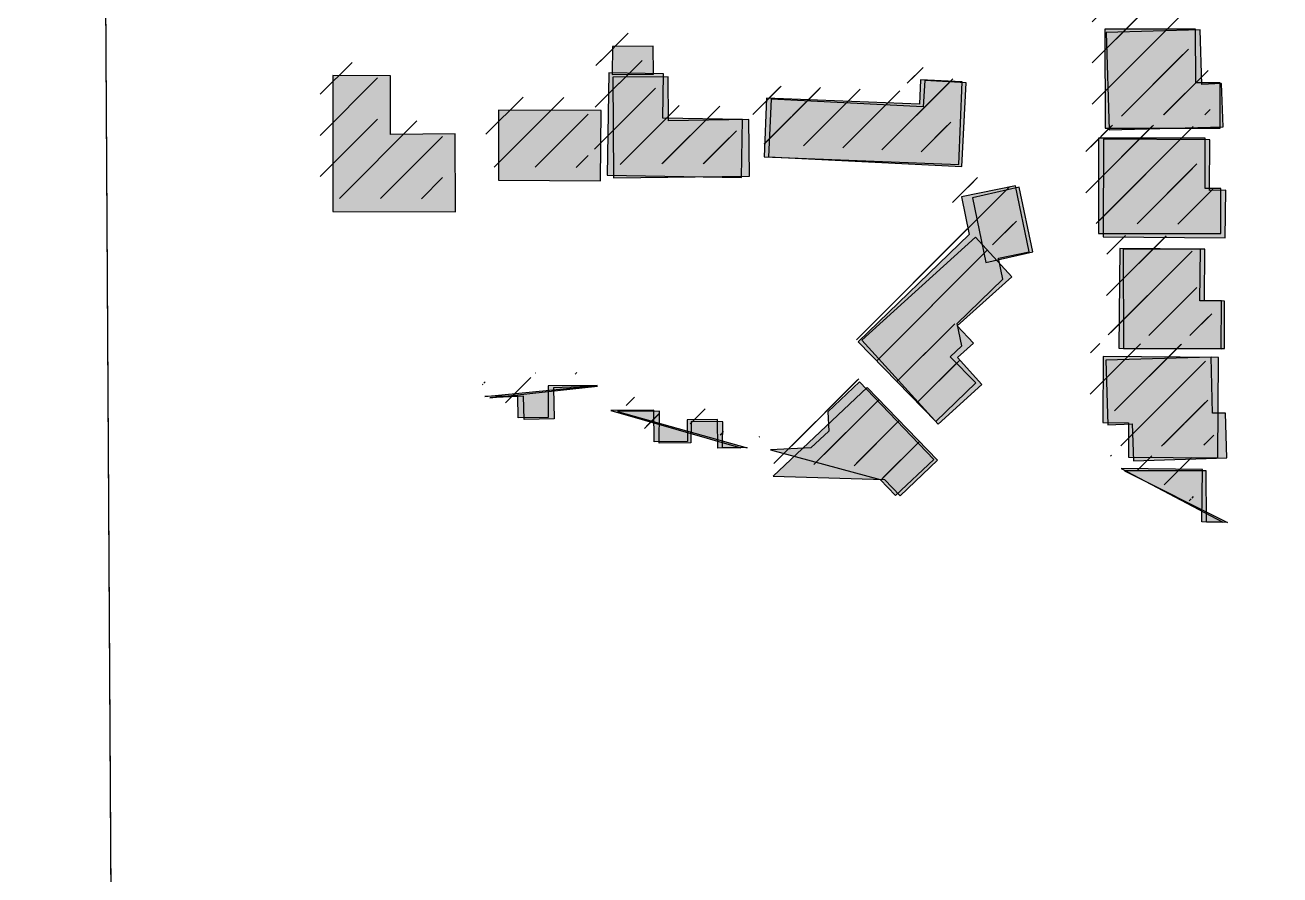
# Model space of a CAD drawing. Extents: x 6438959 to 7279357, y 1424492 to 2039161.
# Drawn here: x 6785293 to 6785978, y 1739584 to 1740047 of the extents above; entities that cross this region are included whole.
import ezdxf

# ---------------------------------------------------------------- set-up
doc = ezdxf.new("R2010")
doc.units = 21
for name, color, linetype in [('BUILDINGS', 9, 'Continuous'), ('PLSS_SECTION', 7, 'Continuous'), ('PLSS_TWP', 7, 'Continuous')]:
    doc.layers.add(name, color=color, linetype=linetype)

msp = doc.modelspace()

# ---------------------------------------------------------------- hatches: boundary and pattern name
at = {"layer": 'BUILDINGS_HATCH'}
for points in [[(6785882.3, 1739990.9), (6785945.16, 1739991.01), (6785945.14, 1740015.66), (6785931.78, 1740015.63), (6785931.71, 1740044.97), (6785882.24, 1740044.9)], [(6785934.27, 1740044.7), (6785883.01, 1740043.19), (6785884.62, 1739990.04), (6785946.71, 1739991.64), (6785945.93, 1740015.3), (6785935.1, 1740014.85)], [(6785613.41, 1740020.23), (6785635.96, 1740020.42), (6785635.84, 1740035.71), (6785613.57, 1740035.53)], [(6785461.1, 1739945.44), (6785527.9, 1739945.25), (6785527.84, 1739987.85), (6785492.4, 1739987.57), (6785492.43, 1740019.61), (6785461.08, 1740019.72)], [(6785610.63, 1739965.26), (6785684.02, 1739964.04), (6785684.56, 1739995.69), (6785641.02, 1739996.43), (6785641.41, 1740020.68), (6785611.58, 1740021.16)], [(6785614.16, 1739963.8), (6785688.27, 1739964.77), (6785688.01, 1739995.72), (6785644.08, 1739994.99), (6785643.88, 1740019.02), (6785613.71, 1740018.78)], [(6785696.38, 1739975.32), (6785802.61, 1739971.06), (6785804.43, 1740016.33), (6785781.69, 1740017.27), (6785781.16, 1740003.98), (6785697.67, 1740007.34)], [(6785783.16, 1740002.69), (6785700.23, 1740006.74), (6785698.72, 1739975.41), (6785804.23, 1739970.09), (6785806.49, 1740015.62), (6785783.92, 1740016.89)], [(6785607.42, 1740000.52), (6785551.46, 1740000.79), (6785551.48, 1739962.56), (6785607.14, 1739962.29)], [(6785878.76, 1739933.48), (6785945.55, 1739933.41), (6785945.55, 1739958.02), (6785936.91, 1739958.06), (6785936.95, 1739985.45), (6785878.8, 1739985.48)], [(6785939.44, 1739984.66), (6785881.44, 1739984.92), (6785881.29, 1739931.76), (6785947.79, 1739931.21), (6785948.16, 1739957.06), (6785939.38, 1739956.99)], [(6785747.62, 1739874.37), (6785789.96, 1739830.91), (6785811.75, 1739851.99), (6785797.9, 1739866.22), (6785804.09, 1739872.17), (6785801.62, 1739884.39), (6785826.58, 1739908.51), (6785824.2, 1739920.07), (6785840.84, 1739923.45), (6785833.46, 1739959.58), (6785803.98, 1739953.59), (6785808.22, 1739932.94)], [(6785809.93, 1739953.02), (6785817.25, 1739917.76), (6785842.98, 1739923.43), (6785835.37, 1739958.69)], [(6785791.31, 1739829.43), (6785815.16, 1739851.11), (6785801.86, 1739865.93), (6785810.58, 1739873.65), (6785801.72, 1739883.04), (6785831.38, 1739909.86), (6785811.57, 1739931.55), (6785749.64, 1739875.33)], [(6785889.84, 1739870.98), (6785945.62, 1739870.49), (6785945.85, 1739896.71), (6785934.04, 1739896.79), (6785934.31, 1739924.94), (6785890.31, 1739925.31)], [(6785947.41, 1739870.76), (6785947.49, 1739896.61), (6785936.65, 1739896.89), (6785936.71, 1739924.93), (6785892.18, 1739924.93), (6785892.33, 1739870.67)], [(6785881.06, 1739830.34), (6785895.18, 1739830.24), (6785895.05, 1739811.45), (6785943.76, 1739811.09), (6785944.19, 1739865.85), (6785881.33, 1739866.32)], [(6785940.12, 1739865.97), (6785882.72, 1739864.4), (6785883.89, 1739829.09), (6785897.06, 1739829.57), (6785897.81, 1739809.54), (6785948.77, 1739811.05), (6785947.99, 1739835.44), (6785940.96, 1739835.39)], [(6785699.77, 1739815.54), (6785759.6, 1739799.35), (6785768.08, 1739790.46), (6785788.89, 1739810.15), (6785748.39, 1739852.6), (6785731.09, 1739836.26), (6785731.56, 1739825.66), (6785721.88, 1739816.48)], [(6785605.16, 1739850.56), (6785578.44, 1739850.34), (6785578.58, 1739833.12), (6785562.09, 1739832.98), (6785561.99, 1739844.74), (6785543.92, 1739844.59)], [(6785546.59, 1739843.81), (6785605.42, 1739850.12), (6785581.41, 1739849.2), (6785581.84, 1739832.45), (6785565.44, 1739831.95), (6785565.04, 1739844.69)], [(6785701.32, 1739801.02), (6785761.97, 1739799.33), (6785770.54, 1739790.3), (6785790.89, 1739809.76), (6785752.48, 1739849.5)], [(6785612.62, 1739836.85), (6785683.56, 1739816.5), (6785670.99, 1739816.36), (6785670.84, 1739832.01), (6785654.32, 1739831.84), (6785654.44, 1739820.08), (6785636.4, 1739819.9), (6785636.2, 1739837.12)], [(6785687.13, 1739816.56), (6785673.66, 1739816.82), (6785673.84, 1739830.65), (6785656.55, 1739830.88), (6785656.35, 1739819.22), (6785639.07, 1739819.08), (6785639.22, 1739836.56), (6785616.37, 1739836.37)], [(6785946.51, 1739776.08), (6785935.11, 1739776.2), (6785935.44, 1739804.75), (6785891.08, 1739805.3)], [(6785937.41, 1739804.04), (6785892.88, 1739804.04), (6785949.06, 1739775.74), (6785937.64, 1739776.01)]]:
    msp.add_hatch(color=251, dxfattribs=at).paths.add_polyline_path(points)
at = {"layer": 'BUILDINGS_SHADOW'}
h = msp.add_hatch(dxfattribs=at)
h.set_pattern_fill('ANSI31', scale=5)
h.paths.add_polyline_path([(6785875.36, 1739998.1), (6785938.22, 1739998.21), (6785938.2, 1740022.86), (6785924.84, 1740022.82), (6785924.77, 1740052.17), (6785875.3, 1740052.09)])
h = msp.add_hatch(dxfattribs=at)
h.set_pattern_fill('ANSI31', scale=5)
h.paths.add_polyline_path([(6785927.32, 1740051.9), (6785876.07, 1740050.39), (6785877.68, 1739997.24), (6785939.77, 1739998.84), (6785938.99, 1740022.5), (6785928.15, 1740022.05)])
h = msp.add_hatch(dxfattribs=at)
h.set_pattern_fill('ANSI31', scale=5)
h.paths.add_polyline_path([(6785606.47, 1740027.43), (6785629.02, 1740027.62), (6785628.89, 1740042.91), (6785606.63, 1740042.73)])
h = msp.add_hatch(dxfattribs=at)
h.set_pattern_fill('ANSI31', scale=5)
h.paths.add_polyline_path([(6785454.16, 1739952.63), (6785520.95, 1739952.45), (6785520.9, 1739995.05), (6785485.46, 1739994.76), (6785485.49, 1740026.81), (6785454.14, 1740026.92)])
h = msp.add_hatch(dxfattribs=at)
h.set_pattern_fill('ANSI31', scale=5)
h.paths.add_polyline_path([(6785603.69, 1739972.46), (6785677.08, 1739971.24), (6785677.62, 1740002.89), (6785634.08, 1740003.62), (6785634.47, 1740027.88), (6785604.64, 1740028.36)])
h = msp.add_hatch(dxfattribs=at)
h.set_pattern_fill('ANSI31', scale=5)
h.paths.add_polyline_path([(6785607.22, 1739971), (6785681.32, 1739971.97), (6785681.07, 1740002.92), (6785637.14, 1740002.19), (6785636.94, 1740026.22), (6785606.77, 1740025.98)])
h = msp.add_hatch(dxfattribs=at)
h.set_pattern_fill('ANSI31', scale=5)
h.paths.add_polyline_path([(6785689.44, 1739982.52), (6785795.67, 1739978.25), (6785797.49, 1740023.53), (6785774.75, 1740024.47), (6785774.22, 1740011.18), (6785690.73, 1740014.54)])
h = msp.add_hatch(dxfattribs=at)
h.set_pattern_fill('ANSI31', scale=5)
h.paths.add_polyline_path([(6785776.22, 1740009.88), (6785693.28, 1740013.94), (6785691.78, 1739982.61), (6785797.28, 1739977.28), (6785799.55, 1740022.82), (6785776.98, 1740024.09)])
h = msp.add_hatch(dxfattribs=at)
h.set_pattern_fill('ANSI31', scale=5)
h.paths.add_polyline_path([(6785600.47, 1740007.72), (6785544.52, 1740007.99), (6785544.54, 1739969.76), (6785600.2, 1739969.48)])
h = msp.add_hatch(dxfattribs=at)
h.set_pattern_fill('ANSI31', scale=5)
h.paths.add_polyline_path([(6785871.81, 1739940.68), (6785938.6, 1739940.61), (6785938.61, 1739965.22), (6785929.97, 1739965.26), (6785930.01, 1739992.64), (6785871.86, 1739992.68)])
h = msp.add_hatch(dxfattribs=at)
h.set_pattern_fill('ANSI31', scale=5)
h.paths.add_polyline_path([(6785932.5, 1739991.86), (6785874.5, 1739992.12), (6785874.35, 1739938.95), (6785940.85, 1739938.41), (6785941.22, 1739964.26), (6785932.44, 1739964.19)])
h = msp.add_hatch(dxfattribs=at)
h.set_pattern_fill('ANSI31', scale=5)
h.paths.add_polyline_path([(6785740.68, 1739881.57), (6785783.01, 1739838.11), (6785804.81, 1739859.19), (6785790.96, 1739873.42), (6785797.15, 1739879.37), (6785794.68, 1739891.59), (6785819.64, 1739915.71), (6785817.26, 1739927.27), (6785833.9, 1739930.65), (6785826.52, 1739966.78), (6785797.04, 1739960.79), (6785801.28, 1739940.14)])
h = msp.add_hatch(dxfattribs=at)
h.set_pattern_fill('ANSI31', scale=5)
h.paths.add_polyline_path([(6785802.99, 1739960.22), (6785810.31, 1739924.96), (6785836.04, 1739930.63), (6785828.43, 1739965.89)])
h = msp.add_hatch(dxfattribs=at)
h.set_pattern_fill('ANSI31', scale=5)
h.paths.add_polyline_path([(6785784.37, 1739836.63), (6785808.22, 1739858.31), (6785794.91, 1739873.13), (6785803.64, 1739880.84), (6785794.77, 1739890.24), (6785824.43, 1739917.06), (6785804.63, 1739938.75), (6785742.69, 1739882.53)])
h = msp.add_hatch(dxfattribs=at)
h.set_pattern_fill('ANSI31', scale=5)
h.paths.add_polyline_path([(6785882.9, 1739878.18), (6785938.68, 1739877.69), (6785938.91, 1739903.91), (6785927.1, 1739903.99), (6785927.37, 1739932.14), (6785883.36, 1739932.51)])
h = msp.add_hatch(dxfattribs=at)
h.set_pattern_fill('ANSI31', scale=5)
h.paths.add_polyline_path([(6785940.46, 1739877.96), (6785940.55, 1739903.81), (6785929.71, 1739904.09), (6785929.77, 1739932.12), (6785885.24, 1739932.12), (6785885.39, 1739877.87)])
h = msp.add_hatch(dxfattribs=at)
h.set_pattern_fill('ANSI31', scale=5)
h.paths.add_polyline_path([(6785874.12, 1739837.54), (6785888.24, 1739837.44), (6785888.1, 1739818.65), (6785936.82, 1739818.28), (6785937.25, 1739873.05), (6785874.38, 1739873.52)])
h = msp.add_hatch(dxfattribs=at)
h.set_pattern_fill('ANSI31', scale=5)
h.paths.add_polyline_path([(6785933.18, 1739873.16), (6785875.78, 1739871.6), (6785876.95, 1739836.29), (6785890.12, 1739836.76), (6785890.87, 1739816.74), (6785941.83, 1739818.25), (6785941.05, 1739842.64), (6785934.02, 1739842.58)])
h = msp.add_hatch(dxfattribs=at)
h.set_pattern_fill('ANSI31', scale=5)
h.paths.add_polyline_path([(6785692.83, 1739822.73), (6785752.66, 1739806.55), (6785761.14, 1739797.66), (6785781.95, 1739817.35), (6785741.44, 1739859.8), (6785724.15, 1739843.45), (6785724.62, 1739832.86), (6785714.94, 1739823.68)])
h = msp.add_hatch(dxfattribs=at)
h.set_pattern_fill('ANSI31', scale=5)
h.paths.add_polyline_path([(6785598.21, 1739857.75), (6785571.5, 1739857.54), (6785571.64, 1739840.31), (6785555.15, 1739840.18), (6785555.05, 1739851.94), (6785536.98, 1739851.79)])
h = msp.add_hatch(dxfattribs=at)
h.set_pattern_fill('ANSI31', scale=5)
h.paths.add_polyline_path([(6785539.65, 1739851.01), (6785598.48, 1739857.32), (6785574.47, 1739856.4), (6785574.9, 1739839.65), (6785558.5, 1739839.15), (6785558.1, 1739851.89)])
h = msp.add_hatch(dxfattribs=at)
h.set_pattern_fill('ANSI31', scale=5)
h.paths.add_polyline_path([(6785694.38, 1739808.22), (6785755.03, 1739806.53), (6785763.6, 1739797.5), (6785783.95, 1739816.96), (6785745.54, 1739856.7)])
h = msp.add_hatch(dxfattribs=at)
h.set_pattern_fill('ANSI31', scale=5)
h.paths.add_polyline_path([(6785605.68, 1739844.05), (6785676.62, 1739823.69), (6785664.05, 1739823.55), (6785663.9, 1739839.21), (6785647.38, 1739839.04), (6785647.5, 1739827.28), (6785629.46, 1739827.1), (6785629.26, 1739844.32)])
h = msp.add_hatch(dxfattribs=at)
h.set_pattern_fill('ANSI31', scale=5)
h.paths.add_polyline_path([(6785680.19, 1739823.76), (6785666.71, 1739824.01), (6785666.89, 1739837.85), (6785649.61, 1739838.07), (6785649.41, 1739826.42), (6785632.13, 1739826.28), (6785632.28, 1739843.76), (6785609.43, 1739843.57)])
h = msp.add_hatch(dxfattribs=at)
h.set_pattern_fill('ANSI31', scale=5)
h.paths.add_polyline_path([(6785939.57, 1739783.28), (6785928.17, 1739783.4), (6785928.5, 1739811.95), (6785884.14, 1739812.5)])
h = msp.add_hatch(dxfattribs=at)
h.set_pattern_fill('ANSI31', scale=5)
h.paths.add_polyline_path([(6785930.46, 1739811.24), (6785885.94, 1739811.24), (6785942.12, 1739782.93), (6785930.69, 1739783.21)])

# ---------------------------------------------------------------- linework, layer by layer
at = {"layer": 'BUILDINGS'}
for points in [[(6785882.3, 1739990.9), (6785945.16, 1739991.01), (6785945.14, 1740015.66), (6785931.78, 1740015.63), (6785931.71, 1740044.97), (6785882.24, 1740044.9), (6785882.3, 1739990.9)], [(6785934.27, 1740044.7), (6785883.01, 1740043.19), (6785884.62, 1739990.04), (6785946.71, 1739991.64), (6785945.93, 1740015.3), (6785935.1, 1740014.85), (6785934.27, 1740044.7)], [(6785613.41, 1740020.23), (6785635.96, 1740020.42), (6785635.84, 1740035.71), (6785613.57, 1740035.53), (6785613.41, 1740020.23)], [(6785461.1, 1739945.44), (6785527.9, 1739945.25), (6785527.84, 1739987.85), (6785492.4, 1739987.57), (6785492.43, 1740019.61), (6785461.08, 1740019.72), (6785461.1, 1739945.44)], [(6785610.63, 1739965.26), (6785684.02, 1739964.04), (6785684.56, 1739995.69), (6785641.02, 1739996.43), (6785641.41, 1740020.68), (6785611.58, 1740021.16), (6785610.63, 1739965.26)], [(6785614.16, 1739963.8), (6785688.27, 1739964.77), (6785688.01, 1739995.72), (6785644.08, 1739994.99), (6785643.88, 1740019.02), (6785613.71, 1740018.78), (6785614.16, 1739963.8)], [(6785696.38, 1739975.32), (6785802.61, 1739971.06), (6785804.43, 1740016.33), (6785781.69, 1740017.27), (6785781.16, 1740003.98), (6785697.67, 1740007.34), (6785696.38, 1739975.32)], [(6785783.16, 1740002.69), (6785700.23, 1740006.74), (6785698.72, 1739975.41), (6785804.23, 1739970.09), (6785806.49, 1740015.62), (6785783.92, 1740016.89), (6785783.16, 1740002.69)], [(6785607.42, 1740000.52), (6785551.46, 1740000.79), (6785551.48, 1739962.56), (6785607.14, 1739962.29), (6785607.42, 1740000.52)], [(6785878.76, 1739933.48), (6785945.55, 1739933.41), (6785945.55, 1739958.02), (6785936.91, 1739958.06), (6785936.95, 1739985.45), (6785878.8, 1739985.48), (6785878.76, 1739933.48)], [(6785939.44, 1739984.66), (6785881.44, 1739984.92), (6785881.29, 1739931.76), (6785947.79, 1739931.21), (6785948.16, 1739957.06), (6785939.38, 1739956.99), (6785939.44, 1739984.66)], [(6785747.62, 1739874.37), (6785789.96, 1739830.91), (6785811.75, 1739851.99), (6785797.9, 1739866.22), (6785804.09, 1739872.17), (6785801.62, 1739884.39), (6785826.58, 1739908.51), (6785824.2, 1739920.07), (6785840.84, 1739923.45), (6785833.46, 1739959.58), (6785803.98, 1739953.59), (6785808.22, 1739932.94), (6785747.62, 1739874.37)], [(6785809.93, 1739953.02), (6785817.25, 1739917.76), (6785842.98, 1739923.43), (6785835.37, 1739958.69), (6785809.93, 1739953.02)], [(6785791.31, 1739829.43), (6785815.16, 1739851.11), (6785801.86, 1739865.93), (6785810.58, 1739873.65), (6785801.72, 1739883.04), (6785831.38, 1739909.86), (6785811.57, 1739931.55), (6785749.64, 1739875.33), (6785791.31, 1739829.43)], [(6785889.84, 1739870.98), (6785945.62, 1739870.49), (6785945.85, 1739896.71), (6785934.04, 1739896.79), (6785934.31, 1739924.94), (6785890.31, 1739925.31), (6785889.84, 1739870.98)], [(6785947.41, 1739870.76), (6785947.49, 1739896.61), (6785936.65, 1739896.89), (6785936.71, 1739924.93), (6785892.18, 1739924.93), (6785892.33, 1739870.67), (6785947.41, 1739870.76)], [(6785881.06, 1739830.34), (6785895.18, 1739830.24), (6785895.05, 1739811.45), (6785943.76, 1739811.09), (6785944.19, 1739865.85), (6785881.33, 1739866.32), (6785881.06, 1739830.34)], [(6785940.12, 1739865.97), (6785882.72, 1739864.4), (6785883.89, 1739829.09), (6785897.06, 1739829.57), (6785897.81, 1739809.54), (6785948.77, 1739811.05), (6785947.99, 1739835.44), (6785940.96, 1739835.39), (6785940.12, 1739865.97)], [(6785699.77, 1739815.54), (6785759.6, 1739799.35), (6785768.08, 1739790.46), (6785788.89, 1739810.15), (6785748.39, 1739852.6), (6785731.09, 1739836.26), (6785731.56, 1739825.66), (6785721.88, 1739816.48), (6785699.77, 1739815.54)], [(6785605.16, 1739850.56), (6785578.44, 1739850.34), (6785578.58, 1739833.12), (6785562.09, 1739832.98), (6785561.99, 1739844.74), (6785543.92, 1739844.59)], [(6785546.59, 1739843.81), (6785605.42, 1739850.12), (6785581.41, 1739849.2), (6785581.84, 1739832.45), (6785565.44, 1739831.95), (6785565.04, 1739844.69), (6785546.59, 1739843.81)], [(6785701.32, 1739801.02), (6785761.97, 1739799.33), (6785770.54, 1739790.3), (6785790.89, 1739809.76), (6785752.48, 1739849.5), (6785701.32, 1739801.02)], [(6785612.62, 1739836.85), (6785683.56, 1739816.5), (6785670.99, 1739816.36), (6785670.84, 1739832.01), (6785654.32, 1739831.84), (6785654.44, 1739820.08), (6785636.4, 1739819.9), (6785636.2, 1739837.12), (6785612.62, 1739836.85)], [(6785687.13, 1739816.56), (6785673.66, 1739816.82), (6785673.84, 1739830.65), (6785656.55, 1739830.88), (6785656.35, 1739819.22), (6785639.07, 1739819.08), (6785639.22, 1739836.56), (6785616.37, 1739836.37)], [(6785946.51, 1739776.08), (6785935.11, 1739776.2), (6785935.44, 1739804.75), (6785891.08, 1739805.3)], [(6785937.41, 1739804.04), (6785892.88, 1739804.04), (6785949.06, 1739775.74), (6785937.64, 1739776.01), (6785937.41, 1739804.04)]]:
    msp.add_lwpolyline(points, close=True, dxfattribs=at)
at = {"layer": 'PLSS_SECTION'}
msp.add_lwpolyline([(6785319.22, 1743103.4), (6785326.95, 1741782.91), (6785334.69, 1740462.42), (6785342.42, 1739141.94), (6785350.16, 1737821.45), (6786717.13, 1737830.39), (6788036.62, 1737839.14), (6789355.54, 1737845.85), (6790674.46, 1737852.62), (6790667, 1739172.2), (6790659.56, 1740491.77), (6790652.1, 1741811.34), (6790644.65, 1743130.92), (6789327.54, 1743119.17), (6788010.43, 1743107.5), (6786681.55, 1743105.34), (6785319.22, 1743103.4)], dxfattribs=at)
msp.add_lwpolyline([(6785319.22, 1743103.4), (6785326.95, 1741782.91), (6785334.69, 1740462.42), (6785342.42, 1739141.94), (6785350.16, 1737821.45), (6786717.13, 1737830.39), (6788036.62, 1737839.14), (6789355.54, 1737845.85), (6790674.46, 1737852.62), (6790667, 1739172.2), (6790659.56, 1740491.77), (6790652.1, 1741811.34), (6790644.65, 1743130.92), (6789327.54, 1743119.17), (6788010.43, 1743107.5), (6786681.55, 1743105.34), (6785319.22, 1743103.4)], dxfattribs=at)
at = {"layer": 'PLSS_TWP'}
msp.add_lwpolyline([(6785275.68, 1749709.42), (6785285.44, 1748388.78), (6785285.45, 1748388.45), (6785293.89, 1747067.44), (6785302.33, 1745746.08), (6785310.78, 1744424.74), (6785319.22, 1743103.4), (6785326.95, 1741782.91), (6785334.69, 1740462.42), (6785342.42, 1739141.94), (6785350.16, 1737821.45), (6785357.95, 1736501.21), (6785365.75, 1735180.96), (6785373.54, 1733860.71), (6785381.34, 1732540.46), (6786747.19, 1732551.87), (6788067.49, 1732562.97), (6789387.98, 1732574.34), (6790708.46, 1732585.79), (6792029.33, 1732598.24)], dxfattribs=at)
msp.add_lwpolyline([(6785275.68, 1749709.42), (6785285.44, 1748388.78), (6785285.45, 1748388.45), (6785293.89, 1747067.44), (6785302.33, 1745746.08), (6785310.78, 1744424.74), (6785319.22, 1743103.4), (6785326.95, 1741782.91), (6785334.69, 1740462.42), (6785342.42, 1739141.94), (6785350.16, 1737821.45), (6785357.95, 1736501.21), (6785365.75, 1735180.96), (6785373.54, 1733860.71), (6785381.34, 1732540.46), (6786747.19, 1732551.87), (6788067.49, 1732562.97), (6789387.98, 1732574.34), (6790708.46, 1732585.79), (6792029.33, 1732598.24)], dxfattribs=at)

doc.saveas('drawing.dxf')
